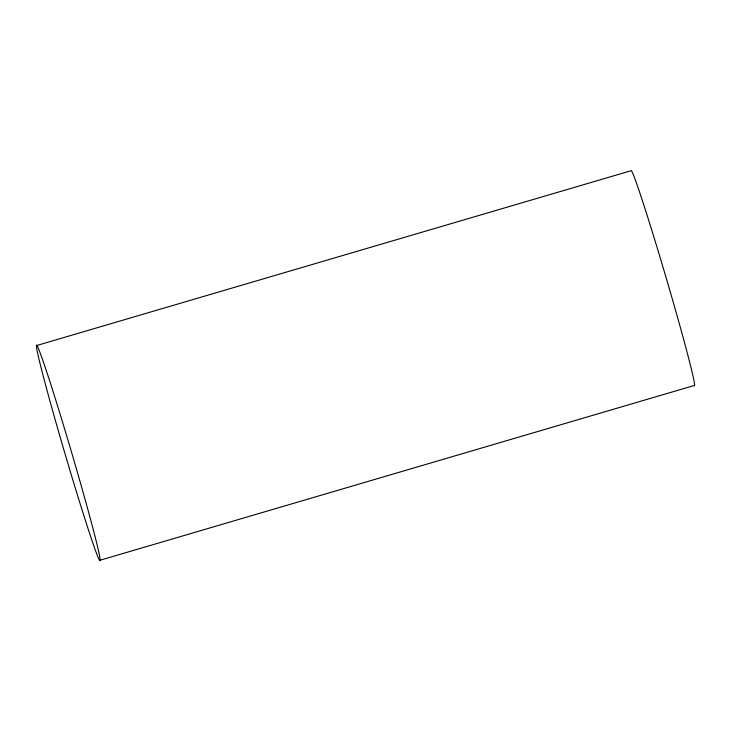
<?xml version="1.0" encoding="UTF-8"?>
<svg xmlns="http://www.w3.org/2000/svg" width="731" height="731" viewBox="0 0 731 731"><rect width="100%" height="100%" fill="white"/><g stroke="black" fill="none" stroke-linecap="round" stroke-linejoin="round"><path stroke-width="1.1" d="M36.897 345.461L631.401 170.625A112.227 3.344 73.6 0 1 668.225 284.889A112.227 3.344 73.6 0 1 694.103 385.539L99.599 560.375A112.227 3.344 73.6 0 1 47.826 393.296A112.227 3.344 73.6 0 1 57.32 405.084A112.227 3.344 73.6 0 1 99.599 560.375"/></g></svg>
